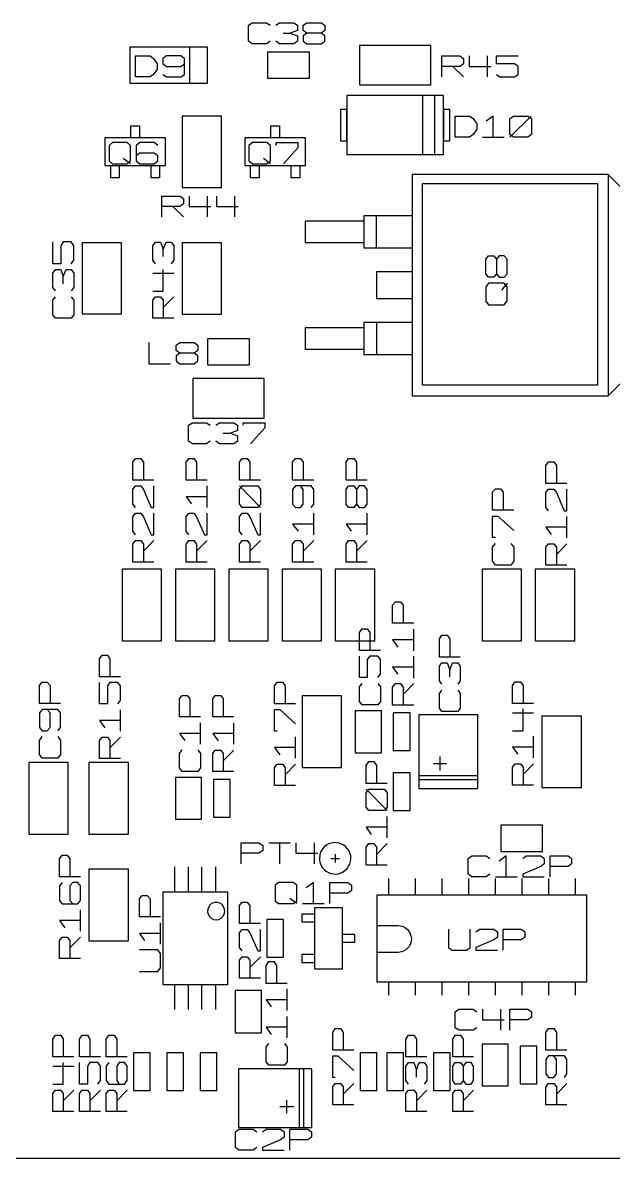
# Model space of a CAD drawing. Extents: x -92 to 503, y -336 to 505.
# Drawn here: x 245.1 to 324.7, y 0 to 153 of the extents above; entities that cross this region are included whole.
import ezdxf

# ---------------------------------------------------------------- set-up
doc = ezdxf.new("R2010")
doc.units = 0
doc.layers.add('1', color=1, linetype='CONTINUOUS')

msp = doc.modelspace()

# ---------------------------------------------------------------- linework, layer by layer
at = {"layer": '1'}
for p, q in [((275.5, 152.68), (276, 153.03)), ((276, 153.03), (277.93, 153.03)), ((277.93, 153.03), (278.43, 152.68)), ((279.2, 152.68), (279.68, 153.03)), ((279.68, 153.03), (281.63, 153.03)), ((281.63, 153.03), (282.1, 152.68)), ((282.88, 152.68), (283.35, 153.03)), ((283.35, 153.03), (285.3, 153.03)), ((285.3, 153.03), (285.78, 152.68)), ((275.5, 150.55), (275.5, 152.68)), ((280.15, 151.63), (281.13, 151.63)), ((282.1, 151.98), (281.13, 151.63)), ((281.13, 151.63), (282.1, 151.28)), ((282.1, 152.68), (282.1, 151.98)), ((282.88, 151.98), (282.88, 152.68)), ((283.35, 151.63), (282.88, 151.98)), ((283.35, 151.63), (282.88, 151.28)), ((285.3, 151.63), (283.35, 151.63)), ((285.78, 151.98), (285.3, 151.63)), ((285.78, 151.28), (285.3, 151.63)), ((285.78, 152.68), (285.78, 151.98)), ((276, 150.2), (275.5, 150.55)), ((277.93, 150.2), (276, 150.2)), ((278.43, 150.55), (277.93, 150.2)), ((279.68, 150.2), (279.2, 150.55)), ((281.63, 150.2), (279.68, 150.2)), ((282.1, 150.55), (281.63, 150.2)), ((282.1, 151.28), (282.1, 150.55)), ((282.88, 151.28), (282.88, 150.55)), ((282.88, 150.55), (283.35, 150.2)), ((283.35, 150.2), (285.3, 150.2)), ((285.3, 150.2), (285.78, 150.55)), ((285.78, 150.55), (285.78, 151.28)), ((300.08, 149.97), (290.45, 149.97)), ((290.45, 149.97), (290.45, 144.65)), ((300.08, 144.65), (300.08, 149.97)), ((269.98, 149.75), (259.48, 149.75)), ((259.48, 149.75), (259.48, 144.87)), ((260.28, 145.72), (260.28, 148.55)), ((260.28, 148.55), (262.23, 148.55)), ((262.23, 148.55), (262.7, 148.2)), ((264.45, 148.55), (263.95, 148.2)), ((266.38, 148.55), (264.45, 148.55)), ((266.88, 148.2), (266.38, 148.55)), ((267.6, 144.87), (267.6, 149.75)), ((269.98, 144.87), (269.98, 149.75)), ((283.73, 149.08), (278.05, 149.08)), ((278.05, 149.08), (278.05, 145.55)), ((283.73, 145.55), (283.73, 149.08)), ((301.55, 145.72), (301.55, 148.55)), ((301.55, 148.55), (303.98, 148.55)), ((303.98, 148.55), (304.48, 148.2)), ((305.25, 148.55), (305.25, 147.12)), ((307.68, 148.55), (307.68, 145.72)), ((308.93, 147.47), (308.93, 148.55)), ((308.93, 148.55), (311.83, 148.55)), ((262.7, 148.2), (263.2, 147.47)), ((263.2, 147.47), (263.2, 146.77)), ((263.95, 148.2), (263.95, 147.47)), ((263.95, 147.47), (264.45, 147.12)), ((264.45, 147.12), (266.38, 147.12)), ((266.38, 147.12), (266.88, 147.47)), ((266.88, 146.07), (266.88, 148.2)), ((303.98, 147.12), (301.55, 147.12)), ((303.03, 147.12), (304.48, 145.72)), ((304.48, 147.47), (303.98, 147.12)), ((304.48, 148.2), (304.48, 147.47)), ((305.25, 147.12), (308.15, 147.12)), ((311.35, 147.47), (308.93, 147.47)), ((311.83, 147.12), (311.35, 147.47)), ((311.83, 146.07), (311.83, 147.12)), ((262.23, 145.72), (260.28, 145.72)), ((262.7, 146.07), (262.23, 145.72)), ((263.2, 146.77), (262.7, 146.07)), ((263.95, 146.07), (264.45, 145.72)), ((264.45, 145.72), (266.38, 145.72)), ((266.38, 145.72), (266.88, 146.07)), ((278.05, 145.55), (283.73, 145.55)), ((308.93, 146.07), (309.4, 145.72)), ((309.4, 145.72), (311.35, 145.72)), ((311.35, 145.72), (311.83, 146.07)), ((259.48, 144.87), (269.98, 144.87)), ((290.45, 144.65), (300.08, 144.65)), ((301.78, 143.2), (288.75, 143.2)), ((288.75, 143.2), (288.75, 135.27)), ((300.63, 143.2), (298.95, 143.2)), ((298.95, 143.2), (298.95, 135.27)), ((300.63, 135.27), (300.63, 143.2)), ((301.78, 135.27), (301.78, 143.2)), ((288.75, 141.35), (287.9, 141.35)), ((287.9, 141.35), (287.9, 137.1)), ((288.75, 137.1), (288.75, 141.35)), ((302.63, 141.35), (301.78, 141.35)), ((301.78, 141.35), (301.78, 137.1)), ((302.63, 137.1), (302.63, 141.35)), ((271.88, 140.45), (266.55, 140.45)), ((266.55, 140.45), (266.55, 130.82)), ((271.88, 130.82), (271.88, 140.45)), ((303.35, 137.62), (303.35, 140.45)), ((303.35, 140.45), (305.3, 140.45)), ((305.3, 140.45), (305.78, 140.1)), ((305.78, 140.1), (306.28, 139.4)), ((306.28, 139.4), (306.28, 138.7)), ((308.5, 140.45), (307.52, 139.75)), ((308.5, 137.62), (308.5, 140.45)), ((310.73, 140.1), (311.2, 140.45)), ((310.73, 137.62), (313.62, 140.45)), ((310.73, 137.97), (310.73, 140.1)), ((311.2, 140.45), (313.15, 140.45)), ((313.15, 140.45), (313.63, 140.1)), ((313.63, 140.1), (313.63, 137.97)), ((259.65, 137.5), (259.65, 139.15)), ((259.65, 139.15), (260.8, 139.15)), ((260.8, 139.15), (260.8, 137.5)), ((278.52, 137.5), (278.52, 139.15)), ((278.52, 139.15), (279.67, 139.15)), ((279.67, 139.15), (279.67, 137.5)), ((305.78, 137.97), (305.3, 137.62)), ((306.28, 138.7), (305.78, 137.97)), ((311.2, 137.62), (310.73, 137.97)), ((313.63, 137.97), (313.15, 137.62)), ((264.32, 137.5), (256.12, 137.5)), ((256.12, 137.5), (256.12, 133.77)), ((257.17, 136.87), (256.7, 136.5)), ((256.7, 136.5), (256.7, 134.4)), ((259.12, 136.87), (257.17, 136.87)), ((259.6, 136.5), (259.12, 136.87)), ((259.6, 134.4), (259.6, 136.5)), ((260.85, 136.87), (260.37, 136.5)), ((260.37, 136.5), (260.37, 134.4)), ((262.8, 136.87), (260.85, 136.87)), ((263.27, 136.5), (262.8, 136.87)), ((264.32, 133.77), (264.32, 137.5)), ((283.17, 137.5), (275, 137.5)), ((275, 137.5), (275, 133.77)), ((276.05, 136.87), (275.55, 136.5)), ((275.55, 136.5), (275.55, 134.4)), ((277.97, 136.87), (276.05, 136.87)), ((278.47, 136.5), (277.97, 136.87)), ((278.47, 134.4), (278.47, 136.5)), ((279.22, 136.5), (279.22, 136.87)), ((279.22, 136.87), (282.15, 136.87)), ((282.15, 136.87), (282.15, 136.15)), ((283.17, 133.77), (283.17, 137.5)), ((287.9, 137.1), (288.75, 137.1)), ((301.78, 137.1), (302.63, 137.1)), ((305.3, 137.62), (303.35, 137.62)), ((307.03, 137.62), (309.95, 137.62)), ((313.15, 137.62), (311.2, 137.62)), ((259.6, 134.02), (258.62, 134.75)), ((260.85, 135.45), (260.37, 135.1)), ((262.8, 135.45), (260.85, 135.45)), ((263.27, 135.1), (262.8, 135.45)), ((263.27, 134.4), (263.27, 135.1)), ((278.47, 134.02), (277.5, 134.75)), ((282.15, 136.15), (280.2, 134.02)), ((288.75, 135.27), (301.78, 135.27)), ((298.95, 135.27), (300.63, 135.27)), ((256.12, 133.77), (264.32, 133.77)), ((256.7, 134.4), (257.17, 134.02)), ((256.92, 132.12), (256.92, 133.77)), ((257.17, 134.02), (259.12, 134.02)), ((258.07, 133.77), (258.07, 132.12)), ((259.12, 134.02), (259.6, 134.4)), ((260.37, 134.4), (260.85, 134.02)), ((260.85, 134.02), (262.8, 134.02)), ((262.37, 132.12), (262.37, 133.77)), ((262.8, 134.02), (263.27, 134.4)), ((263.52, 133.77), (263.52, 132.12)), ((275, 133.77), (283.17, 133.77)), ((275.55, 134.4), (276.05, 134.02)), ((275.77, 132.12), (275.77, 133.77)), ((276.05, 134.02), (277.97, 134.02)), ((276.92, 133.77), (276.92, 132.12)), ((277.97, 134.02), (278.47, 134.4)), ((281.25, 132.12), (281.25, 133.77)), ((282.4, 133.77), (282.4, 132.12)), ((258.07, 132.12), (256.92, 132.12)), ((263.52, 132.12), (262.37, 132.12)), ((276.92, 132.12), (275.77, 132.12)), ((282.4, 132.12), (281.25, 132.12)), ((297.55, 132.57), (297.55, 102.77)), ((324, 132.57), (297.55, 132.57)), ((297.55, 132.57), (297.55, 127.02)), ((324, 132.57), (324, 102.77)), ((328.12, 128.45), (324, 132.57)), ((266.55, 130.82), (271.88, 130.82)), ((298.97, 131.35), (322.55, 131.35)), ((298.97, 104.17), (298.97, 131.35)), ((322.55, 131.35), (322.55, 104.17)), ((263.83, 126.85), (263.83, 129.67)), ((263.83, 129.67), (266.25, 129.67)), ((266.25, 129.67), (266.75, 129.32)), ((266.75, 128.62), (266.25, 128.27)), ((266.75, 129.32), (266.75, 128.62)), ((267.5, 129.67), (267.5, 128.27)), ((269.93, 129.67), (269.93, 126.85)), ((271.2, 129.67), (271.2, 128.27)), ((273.63, 129.67), (273.63, 126.85)), ((266.25, 128.27), (263.83, 128.27)), ((265.3, 128.27), (266.75, 126.85)), ((267.5, 128.27), (270.43, 128.27)), ((271.2, 128.27), (274.1, 128.27)), ((297.55, 127.02), (291.05, 127.02)), ((291.05, 127.02), (291.05, 126.3)), ((292.75, 122.7), (292.75, 127.02)), ((291.05, 126.3), (283.12, 126.3)), ((283.12, 126.3), (283.12, 123.42)), ((291.05, 126.85), (291.05, 122.87)), ((249.13, 120.55), (249.13, 123.48)), ((250.53, 123.48), (250.18, 122.98)), ((250.18, 122.98), (250.18, 120.55)), ((251.6, 123.48), (250.53, 123.48)), ((251.95, 122.98), (251.6, 123.48)), ((251.95, 121.05), (251.95, 122.98)), ((258.4, 123.38), (253.08, 123.38)), ((253.08, 123.38), (253.08, 113.78)), ((258.4, 113.78), (258.4, 123.38)), ((262.6, 122.97), (262.95, 123.47)), ((262.6, 121.05), (262.6, 122.97)), ((262.95, 123.47), (263.65, 123.47)), ((263.65, 123.47), (264, 122.5)), ((264, 122.5), (264.38, 123.47)), ((264, 121.52), (264, 122.5)), ((264.38, 123.47), (265.08, 123.47)), ((265.08, 123.47), (265.43, 122.97)), ((265.43, 122.97), (265.43, 121.05)), ((271.88, 123.37), (266.55, 123.37)), ((266.55, 123.37), (266.55, 113.77)), ((271.88, 113.77), (271.88, 123.37)), ((283.12, 123.42), (291.05, 123.42)), ((291.05, 123.42), (291.05, 122.7)), ((291.05, 122.7), (297.55, 122.7)), ((297.55, 122.7), (297.55, 119.47)), ((251.6, 120.55), (251.95, 121.05)), ((262.95, 120.55), (262.6, 121.05)), ((265.43, 121.05), (265.08, 120.55)), ((307.5, 121.15), (307.87, 121.62)), ((307.5, 119.2), (307.5, 121.15)), ((307.87, 121.62), (308.57, 121.62)), ((308.57, 121.62), (308.92, 121.15)), ((309.27, 121.62), (308.92, 121.15)), ((308.92, 121.15), (308.92, 119.2)), ((309.97, 121.62), (309.27, 121.62)), ((310.35, 121.15), (309.97, 121.62)), ((310.35, 119.2), (310.35, 121.15)), ((250.18, 120.55), (249.13, 120.55)), ((249.13, 119.3), (249.48, 119.78)), ((249.48, 119.78), (250.18, 119.78)), ((250.18, 119.78), (250.53, 118.83)), ((250.53, 118.83), (250.9, 119.78)), ((250.9, 119.78), (251.6, 119.78)), ((251.6, 119.78), (251.95, 119.3)), ((264, 116.87), (264, 119.77)), ((297.55, 119.47), (292.75, 119.47)), ((292.75, 119.47), (292.75, 115.87)), ((249.13, 117.35), (249.13, 119.3)), ((250.53, 117.85), (250.53, 118.83)), ((251.95, 119.3), (251.95, 117.35)), ((262.6, 119.3), (265.43, 119.3)), ((307.87, 118.72), (307.5, 119.2)), ((307.87, 117.95), (307.5, 117.45)), ((308.57, 118.72), (307.87, 118.72)), ((309.97, 117.95), (307.87, 117.95)), ((308.92, 119.2), (308.57, 118.72)), ((308.92, 119.2), (309.27, 118.72)), ((309.27, 118.72), (309.97, 118.72)), ((310.35, 117.95), (309.62, 116.97)), ((309.97, 118.72), (310.35, 119.2)), ((310.35, 117.45), (309.97, 117.95)), ((249.48, 116.88), (249.13, 117.35)), ((251.95, 117.35), (251.6, 116.88)), ((262.6, 116.87), (264, 116.87)), ((307.5, 117.45), (307.5, 115.52)), ((310.35, 115.52), (310.35, 117.45)), ((249.13, 115.63), (249.48, 116.1)), ((249.13, 113.68), (249.13, 115.63)), ((251.6, 116.1), (251.95, 115.63)), ((251.95, 115.63), (251.95, 113.68)), ((262.6, 115.62), (262.95, 116.1)), ((262.6, 113.2), (262.6, 115.62)), ((262.95, 116.1), (263.65, 116.1)), ((263.65, 116.1), (264, 115.62)), ((264, 114.65), (265.43, 116.1)), ((264, 115.62), (264, 113.2)), ((292.75, 115.87), (297.55, 115.87)), ((297.55, 115.87), (297.55, 112.47)), ((307.5, 115.52), (307.87, 115.02)), ((307.87, 115.02), (309.97, 115.02)), ((309.97, 115.02), (310.35, 115.52)), ((249.48, 113.2), (249.13, 113.68)), ((251.95, 113.68), (251.6, 113.2)), ((253.08, 113.78), (258.4, 113.78)), ((266.55, 113.77), (271.88, 113.77)), ((251.6, 113.2), (249.48, 113.2)), ((265.43, 113.2), (262.6, 113.2)), ((291.05, 111.92), (283.12, 111.92)), ((283.12, 111.92), (283.12, 109.05)), ((297.55, 112.65), (291.05, 112.65)), ((291.05, 112.65), (291.05, 111.92)), ((291.05, 112.47), (291.05, 108.5)), ((292.75, 112.65), (292.75, 108.32)), ((275.62, 110.45), (269.97, 110.45)), ((269.97, 110.45), (269.97, 106.92)), ((275.62, 106.92), (275.62, 110.45)), ((262.07, 109.92), (262.07, 107.07)), ((265.75, 109.57), (266.25, 109.92)), ((265.75, 108.85), (265.75, 109.57)), ((266.25, 108.5), (265.75, 108.85)), ((266.25, 109.92), (268.17, 109.92)), ((268.17, 109.92), (268.67, 109.57)), ((268.67, 108.85), (268.17, 108.5)), ((268.67, 109.57), (268.67, 108.85)), ((283.12, 109.05), (291.05, 109.05)), ((291.05, 109.05), (291.05, 108.32)), ((266.25, 108.5), (265.75, 108.15)), ((265.75, 108.15), (265.75, 107.45)), ((265.75, 107.45), (266.25, 107.07)), ((268.17, 108.5), (266.25, 108.5)), ((268.67, 108.15), (268.17, 108.5)), ((268.17, 107.07), (268.67, 107.45)), ((268.67, 107.45), (268.67, 108.15)), ((291.05, 108.32), (297.55, 108.32)), ((297.55, 108.32), (297.55, 102.77)), ((262.07, 107.07), (265, 107.07)), ((266.25, 107.07), (268.17, 107.07)), ((269.97, 106.92), (275.62, 106.92)), ((324, 102.77), (328.12, 106.9)), ((277.63, 105.08), (268, 105.08)), ((268, 105.08), (268, 99.75)), ((277.63, 99.75), (277.63, 105.08)), ((322.55, 104.17), (298.97, 104.17)), ((297.55, 102.77), (324, 102.77)), ((268, 99.75), (277.63, 99.75)), ((267.43, 98.78), (267.93, 99.13)), ((267.43, 96.65), (267.43, 98.78)), ((267.93, 99.13), (269.85, 99.13)), ((269.85, 99.13), (270.35, 98.78)), ((271.1, 98.78), (271.6, 99.13)), ((271.6, 99.13), (273.53, 99.13)), ((274.03, 98.08), (273.05, 97.73)), ((273.53, 99.13), (274.03, 98.78)), ((274.03, 98.78), (274.03, 98.08)), ((274.78, 98.78), (274.78, 99.13)), ((274.78, 99.13), (277.7, 99.13)), ((277.7, 98.43), (275.75, 96.3)), ((277.7, 99.13), (277.7, 98.43)), ((267.93, 96.3), (267.43, 96.65)), ((270.35, 96.65), (269.85, 96.3)), ((271.6, 96.3), (271.1, 96.65)), ((272.08, 97.73), (273.05, 97.73)), ((273.05, 97.73), (274.03, 97.38)), ((274.03, 96.65), (273.53, 96.3)), ((274.03, 97.38), (274.03, 96.65)), ((269.85, 96.3), (267.93, 96.3)), ((273.53, 96.3), (271.6, 96.3)), ((259.9, 93.8), (260.25, 94.3)), ((259.9, 91.38), (259.9, 93.8)), ((260.25, 94.3), (260.98, 94.3)), ((260.98, 94.3), (261.33, 93.8)), ((261.33, 93.8), (261.33, 91.38)), ((267.1, 93.8), (267.45, 94.3)), ((267.1, 91.38), (267.1, 93.8)), ((267.45, 94.3), (268.15, 94.3)), ((268.15, 94.3), (268.5, 93.8)), ((268.5, 93.8), (268.5, 91.38)), ((274.28, 93.8), (274.63, 94.3)), ((274.28, 91.38), (274.28, 93.8)), ((274.63, 94.3), (275.33, 94.3)), ((275.33, 94.3), (275.7, 93.8)), ((275.7, 93.8), (275.7, 91.38)), ((281.45, 93.8), (281.83, 94.3)), ((281.45, 91.37), (281.45, 93.8)), ((281.83, 94.3), (282.53, 94.3)), ((282.53, 94.3), (282.88, 93.8)), ((282.88, 93.8), (282.88, 91.37)), ((288.65, 93.8), (289, 94.3)), ((288.65, 91.37), (288.65, 93.8)), ((289, 94.3), (289.7, 94.3)), ((289.7, 94.3), (290.05, 93.8)), ((290.05, 93.8), (290.05, 91.37)), ((315.6, 93.37), (315.95, 93.87)), ((315.6, 90.95), (315.6, 93.37)), ((315.95, 93.87), (316.65, 93.87)), ((316.65, 93.87), (317, 93.37)), ((317, 93.37), (317, 90.95)), ((262.73, 91.38), (259.9, 91.38)), ((259.9, 90.13), (260.25, 90.6)), ((260.25, 90.6), (260.98, 90.6)), ((260.98, 90.6), (261.33, 90.13)), ((262.73, 87.7), (262.73, 90.6)), ((269.93, 91.38), (267.1, 91.38)), ((269.93, 87.7), (269.93, 90.6)), ((277.1, 91.38), (274.28, 91.38)), ((274.28, 90.13), (274.63, 90.6)), ((277.1, 87.7), (274.28, 90.6)), ((274.63, 90.6), (276.75, 90.6)), ((276.75, 90.6), (277.1, 90.13)), ((284.3, 91.37), (281.45, 91.37)), ((281.83, 90.6), (281.45, 90.12)), ((283.93, 90.6), (281.83, 90.6)), ((282.88, 90.12), (282.53, 90.6)), ((284.3, 90.12), (283.93, 90.6)), ((291.48, 91.37), (288.65, 91.37)), ((288.65, 90.12), (289, 90.6)), ((289, 90.6), (289.7, 90.6)), ((289.7, 90.6), (290.05, 90.12)), ((290.43, 90.6), (290.05, 90.12)), ((291.13, 90.6), (290.43, 90.6)), ((291.48, 90.12), (291.13, 90.6)), ((318.42, 90.95), (315.6, 90.95)), ((259.9, 88.18), (259.9, 90.13)), ((261.33, 90.13), (262.38, 87.7)), ((269.93, 89.15), (267.1, 89.15)), ((267.1, 89.15), (267.8, 88.18)), ((274.28, 88.18), (274.28, 90.13)), ((277.1, 90.13), (277.1, 88.18)), ((281.45, 90.12), (281.45, 88.17)), ((282.88, 88.17), (282.88, 90.12)), ((284.3, 88.17), (284.3, 90.12)), ((288.65, 88.17), (288.65, 90.12)), ((290.05, 90.12), (290.05, 88.17)), ((291.48, 88.17), (291.48, 90.12)), ((308.4, 89.75), (308.78, 90.22)), ((308.4, 87.32), (308.4, 89.75)), ((308.78, 90.22), (309.48, 90.22)), ((309.48, 90.22), (309.83, 89.75)), ((309.83, 89.75), (309.83, 87.32)), ((315.6, 89.7), (315.95, 90.17)), ((315.6, 87.75), (315.6, 89.7)), ((315.95, 90.17), (316.65, 90.17)), ((316.65, 90.17), (317, 89.7)), ((317, 89.7), (318.07, 87.27)), ((318.42, 87.27), (318.42, 90.17)), ((260.25, 87.7), (259.9, 88.18)), ((262.38, 87.7), (262.73, 87.7)), ((274.63, 87.7), (274.28, 88.18)), ((276.75, 87.7), (274.63, 87.7)), ((277.1, 88.18), (276.75, 87.7)), ((281.45, 88.17), (281.83, 87.7)), ((281.83, 87.7), (282.53, 87.7)), ((282.53, 87.7), (282.88, 88.17)), ((283.93, 87.7), (284.3, 88.17)), ((289, 87.7), (288.65, 88.17)), ((289.7, 87.7), (289, 87.7)), ((290.05, 88.17), (289.7, 87.7)), ((290.05, 88.17), (290.43, 87.7)), ((290.43, 87.7), (291.13, 87.7)), ((291.13, 87.7), (291.48, 88.17)), ((311.25, 87.32), (308.4, 87.32)), ((315.95, 87.27), (315.6, 87.75)), ((318.07, 87.27), (318.42, 87.27)), ((259.9, 86.45), (260.25, 86.93)), ((259.9, 84.5), (259.9, 86.45)), ((260.25, 86.93), (260.98, 86.93)), ((260.98, 86.93), (261.33, 86.45)), ((261.33, 86.45), (262.38, 84.03)), ((262.73, 84.03), (262.73, 86.93)), ((267.1, 86.45), (267.45, 86.93)), ((267.1, 84.5), (267.1, 86.45)), ((267.45, 86.93), (268.15, 86.93)), ((268.15, 86.93), (268.5, 86.45)), ((268.5, 86.45), (269.58, 84.03)), ((269.93, 84.03), (269.93, 86.93)), ((274.28, 86.45), (274.63, 86.93)), ((274.28, 84.5), (274.28, 86.45)), ((274.63, 86.93), (275.33, 86.93)), ((275.33, 86.93), (275.7, 86.45)), ((275.7, 86.45), (276.75, 84.03)), ((277.1, 84.03), (277.1, 86.93)), ((284.3, 84.02), (284.3, 86.92)), ((291.48, 84.02), (291.48, 86.92)), ((308.4, 83.65), (308.4, 86.55)), ((308.4, 86.55), (309.13, 86.55)), ((309.13, 86.55), (311.25, 84.6)), ((318.42, 83.6), (318.42, 86.5)), ((260.25, 84.03), (259.9, 84.5)), ((267.45, 84.03), (267.1, 84.5)), ((274.63, 84.03), (274.28, 84.5)), ((284.3, 85.47), (281.45, 85.47)), ((281.45, 85.47), (282.18, 84.5)), ((291.48, 85.47), (288.65, 85.47)), ((288.65, 85.47), (289.35, 84.5)), ((318.42, 85.05), (315.6, 85.05)), ((315.6, 85.05), (316.3, 84.07)), ((259.9, 82.78), (260.25, 83.25)), ((259.9, 80.35), (259.9, 82.78)), ((260.25, 83.25), (260.98, 83.25)), ((260.98, 83.25), (261.33, 82.78)), ((261.33, 81.8), (262.73, 83.25)), ((261.33, 82.78), (261.33, 80.35)), ((262.38, 84.03), (262.73, 84.03)), ((267.1, 82.78), (267.45, 83.25)), ((267.1, 80.35), (267.1, 82.78)), ((267.45, 83.25), (268.15, 83.25)), ((268.15, 83.25), (268.5, 82.78)), ((268.5, 81.8), (269.93, 83.25)), ((268.5, 82.78), (268.5, 80.35)), ((269.58, 84.03), (269.93, 84.03)), ((274.28, 82.78), (274.63, 83.25)), ((274.28, 80.35), (274.28, 82.78)), ((274.63, 83.25), (275.33, 83.25)), ((275.33, 83.25), (275.7, 82.78)), ((275.7, 81.8), (277.1, 83.25)), ((275.7, 82.78), (275.7, 80.35)), ((276.75, 84.03), (277.1, 84.03)), ((281.45, 82.77), (281.83, 83.25)), ((281.45, 80.35), (281.45, 82.77)), ((281.83, 83.25), (282.53, 83.25)), ((282.53, 83.25), (282.88, 82.77)), ((282.88, 81.8), (284.3, 83.25)), ((282.88, 82.77), (282.88, 80.35)), ((288.65, 82.77), (289, 83.25)), ((288.65, 80.35), (288.65, 82.77)), ((289, 83.25), (289.7, 83.25)), ((289.7, 83.25), (290.05, 82.77)), ((290.05, 81.8), (291.48, 83.25)), ((290.05, 82.77), (290.05, 80.35)), ((308.78, 83.65), (308.4, 83.65)), ((308.4, 82.37), (308.78, 82.87)), ((310.88, 82.87), (311.25, 82.37)), ((315.6, 82.35), (315.95, 82.82)), ((315.95, 82.82), (316.65, 82.82)), ((316.65, 82.82), (317, 82.35)), ((317, 81.37), (318.42, 82.82)), ((308.4, 80.45), (308.4, 82.37)), ((311.25, 82.37), (311.25, 80.45)), ((315.6, 79.92), (315.6, 82.35)), ((317, 82.35), (317, 79.92)), ((262.73, 80.35), (259.9, 80.35)), ((269.93, 80.35), (267.1, 80.35)), ((277.1, 80.35), (274.28, 80.35)), ((284.3, 80.35), (281.45, 80.35)), ((291.48, 80.35), (288.65, 80.35)), ((308.78, 79.95), (308.4, 80.45)), ((310.88, 79.95), (308.78, 79.95)), ((311.25, 80.45), (310.88, 79.95)), ((318.42, 79.92), (315.6, 79.92)), ((258.48, 79.38), (258.48, 69.75)), ((263.78, 79.38), (258.48, 79.38)), ((263.78, 69.75), (263.78, 79.38)), ((265.65, 79.38), (265.65, 69.75)), ((270.98, 79.38), (265.65, 79.38)), ((270.98, 69.75), (270.98, 79.38)), ((272.85, 79.38), (272.85, 69.75)), ((278.15, 79.38), (272.85, 79.38)), ((278.15, 69.75), (278.15, 79.38)), ((280.03, 79.37), (280.03, 69.75)), ((285.35, 79.37), (280.03, 79.37)), ((285.35, 69.75), (285.35, 79.37)), ((287.2, 79.37), (287.2, 69.75)), ((292.53, 79.37), (287.2, 79.37)), ((292.53, 69.75), (292.53, 79.37)), ((312.3, 79.37), (306.98, 79.37)), ((306.98, 79.37), (306.98, 69.75)), ((312.3, 69.75), (312.3, 79.37)), ((314.15, 79.37), (314.15, 69.75)), ((319.47, 79.37), (314.15, 79.37)), ((319.47, 69.75), (319.47, 79.37)), ((294.92, 74.52), (295.3, 75)), ((295.3, 75), (296, 75)), ((296, 75), (296.35, 74.52)), ((294.92, 72.1), (294.92, 74.52)), ((296.35, 74.52), (296.35, 72.1)), ((297.77, 72.1), (294.92, 72.1)), ((290.45, 70.87), (290.8, 71.37)), ((290.45, 68.45), (290.45, 70.87)), ((290.8, 71.37), (291.5, 71.37)), ((291.5, 71.37), (291.85, 70.87)), ((291.85, 70.87), (291.85, 68.45)), ((297.77, 68.4), (297.77, 71.32)), ((301.23, 69.98), (301.58, 70.48)), ((301.58, 70.48), (302.28, 70.48)), ((302.28, 70.48), (302.65, 69.98)), ((258.48, 69.75), (263.78, 69.75)), ((265.65, 69.75), (270.98, 69.75)), ((272.85, 69.75), (278.15, 69.75)), ((280.03, 69.75), (285.35, 69.75)), ((287.2, 69.75), (292.53, 69.75)), ((297.77, 69.87), (294.92, 69.87)), ((294.92, 69.87), (295.65, 68.9)), ((301.23, 67.55), (301.23, 69.98)), ((302.65, 69.98), (302.65, 67.55)), ((306.98, 69.75), (312.3, 69.75)), ((314.15, 69.75), (319.47, 69.75)), ((255.4, 67.32), (255.77, 67.82)), ((255.77, 67.82), (256.47, 67.82)), ((256.47, 67.82), (256.82, 67.32)), ((293.28, 68.45), (290.45, 68.45)), ((290.45, 64.77), (290.45, 67.67)), ((291.85, 67.67), (291.5, 67.2)), ((292.93, 67.67), (291.85, 67.67)), ((293.28, 67.2), (292.93, 67.67)), ((297.77, 64.72), (297.77, 67.65)), ((304.05, 67.55), (301.23, 67.55)), ((255.4, 64.9), (255.4, 67.32)), ((256.82, 67.32), (256.82, 64.9)), ((291.5, 67.2), (291.5, 64.77)), ((293.28, 65.25), (293.28, 67.2)), ((297.77, 66.2), (294.92, 66.2)), ((294.92, 66.2), (295.65, 65.22)), ((301.23, 66.3), (301.58, 66.78)), ((301.23, 64.35), (301.23, 66.3)), ((301.58, 66.78), (302.28, 66.78)), ((302.28, 66.78), (302.65, 65.83)), ((302.65, 65.83), (303, 66.78)), ((302.65, 64.85), (302.65, 65.83)), ((303, 66.78), (303.7, 66.78)), ((303.7, 66.78), (304.05, 66.3)), ((304.05, 66.3), (304.05, 64.35)), ((258.25, 64.9), (255.4, 64.9)), ((291.5, 64.77), (290.45, 64.77)), ((292.93, 64.77), (293.28, 65.25)), ((301.58, 63.88), (301.23, 64.35)), ((304.05, 64.35), (303.7, 63.88)), ((247.33, 63.7), (247.68, 64.17)), ((247.33, 61.27), (247.33, 63.7)), ((247.68, 64.17), (248.38, 64.17)), ((248.38, 64.17), (248.75, 63.7)), ((248.75, 63.7), (248.75, 61.27)), ((255.4, 61.22), (255.4, 64.12)), ((256.82, 64.12), (256.47, 63.65)), ((256.47, 63.65), (256.47, 61.22)), ((257.87, 64.12), (256.82, 64.12)), ((258.25, 63.65), (257.87, 64.12)), ((258.25, 61.7), (258.25, 63.65)), ((279, 63.67), (279.35, 64.17)), ((279, 61.25), (279, 63.67)), ((279.35, 64.17), (280.08, 64.17)), ((280.08, 64.17), (280.43, 63.67)), ((280.43, 63.67), (280.43, 61.25)), ((290.45, 63.52), (290.8, 64)), ((290.45, 61.57), (290.45, 63.52)), ((292.93, 64), (293.28, 63.52)), ((293.28, 63.52), (293.28, 61.57)), ((294.92, 63.47), (295.3, 63.97)), ((294.92, 61.05), (294.92, 63.47)), ((295.3, 63.97), (296, 63.97)), ((296, 63.97), (296.35, 63.47)), ((296.35, 62.5), (297.77, 63.97)), ((296.35, 63.47), (296.35, 61.05)), ((301.23, 62.63), (301.58, 63.1)), ((303.7, 63.1), (304.05, 62.63)), ((311.1, 63.72), (311.45, 64.22)), ((311.1, 61.3), (311.1, 63.72)), ((311.45, 64.22), (312.18, 64.22)), ((312.18, 64.22), (312.53, 63.72)), ((312.53, 63.72), (312.53, 61.3)), ((250.15, 61.27), (247.33, 61.27)), ((256.47, 61.22), (255.4, 61.22)), ((257.87, 61.22), (258.25, 61.7)), ((266.2, 61.9), (266.55, 62.38)), ((266.2, 59.48), (266.2, 61.9)), ((266.55, 62.38), (267.25, 62.38)), ((267.25, 62.38), (267.6, 61.9)), ((267.6, 61.9), (267.6, 59.48)), ((270.67, 61.9), (271.02, 62.37)), ((270.67, 59.47), (270.67, 61.9)), ((271.02, 62.37), (271.75, 62.37)), ((271.75, 62.37), (272.1, 61.9)), ((272.1, 61.9), (272.1, 59.47)), ((281.83, 61.25), (279, 61.25)), ((282.73, 62.3), (282.73, 52.67)), ((288.05, 62.3), (282.73, 62.3)), ((288.05, 52.67), (288.05, 62.3)), ((290.8, 61.1), (290.45, 61.57)), ((293.28, 61.57), (292.93, 61.1)), ((301.23, 60.68), (301.23, 62.63)), ((304.05, 62.63), (304.05, 60.68)), ((313.93, 61.3), (311.1, 61.3)), ((247.68, 60.5), (247.33, 60.02)), ((247.33, 60.02), (247.33, 58.07)), ((249.8, 60.5), (247.68, 60.5)), ((248.75, 60.02), (248.38, 60.5)), ((248.75, 58.07), (248.75, 60.02)), ((250.15, 60.02), (249.8, 60.5)), ((250.15, 58.07), (250.15, 60.02)), ((258.25, 57.55), (258.25, 60.45)), ((279, 57.57), (279, 60.47)), ((279, 60.47), (279.73, 60.47)), ((279.73, 60.47), (281.83, 58.55)), ((293.43, 60.32), (289.9, 60.32)), ((289.9, 60.32), (289.9, 54.65)), ((292.93, 61.1), (290.8, 61.1)), ((293.43, 54.65), (293.43, 60.32)), ((297.77, 61.05), (294.92, 61.05)), ((295.02, 60.02), (295.02, 54.95)), ((297.3, 60.02), (295.02, 60.02)), ((297.3, 54.95), (297.3, 60.02)), ((298.48, 59.75), (298.48, 49.85)), ((306.4, 59.75), (298.48, 59.75)), ((301.58, 60.2), (301.23, 60.68)), ((303.7, 60.2), (301.58, 60.2)), ((304.05, 60.68), (303.7, 60.2)), ((306.4, 49.85), (306.4, 59.75)), ((311.1, 60.05), (313.93, 60.05)), ((312.53, 57.62), (312.53, 60.55)), ((258.25, 59), (255.4, 59)), ((255.4, 59), (256.12, 58.02)), ((269.02, 59.48), (266.2, 59.48)), ((269.02, 55.8), (269.02, 58.7)), ((273.5, 59.47), (270.67, 59.47)), ((273.5, 55.8), (273.5, 58.7)), ((320.38, 59.6), (315.05, 59.6)), ((315.05, 59.6), (315.05, 49.97)), ((320.38, 49.97), (320.38, 59.6)), ((247.33, 58.07), (247.68, 57.6)), ((247.33, 56.32), (247.68, 56.82)), ((247.68, 57.6), (248.38, 57.6)), ((248.38, 57.6), (248.75, 58.07)), ((249.8, 57.6), (250.15, 58.07)), ((249.8, 56.82), (250.15, 56.32)), ((255.4, 56.3), (255.77, 56.77)), ((255.77, 56.77), (256.47, 56.77)), ((256.47, 56.77), (256.82, 56.3)), ((256.82, 55.32), (258.25, 56.77)), ((269.02, 57.25), (266.2, 57.25)), ((266.2, 57.25), (266.9, 56.28)), ((273.5, 57.25), (270.67, 57.25)), ((270.67, 57.25), (271.4, 56.27)), ((279.35, 57.57), (279, 57.57)), ((281.83, 53.9), (281.83, 56.8)), ((311.1, 57.62), (312.53, 57.62)), ((313.93, 53.95), (313.93, 56.87)), ((247.33, 54.4), (247.33, 56.32)), ((250.15, 56.32), (250.15, 54.4)), ((255.4, 53.87), (255.4, 56.3)), ((256.82, 56.3), (256.82, 53.87)), ((281.83, 55.35), (279, 55.35)), ((279, 55.35), (279.73, 54.37)), ((313.93, 55.4), (311.1, 55.4)), ((311.1, 55.4), (311.8, 54.45)), ((247.68, 53.9), (247.33, 54.4)), ((249.8, 53.9), (247.68, 53.9)), ((250.15, 54.4), (249.8, 53.9)), ((258.25, 53.87), (255.4, 53.87)), ((266.2, 54.55), (266.55, 55.03)), ((266.2, 52.6), (266.2, 54.55)), ((268.67, 55.03), (269.02, 54.55)), ((269.02, 54.55), (269.02, 52.6)), ((270.67, 54.55), (271.02, 55.02)), ((270.67, 52.12), (270.67, 54.55)), ((271.02, 55.02), (271.75, 55.02)), ((271.75, 55.02), (272.1, 54.55)), ((272.1, 53.57), (273.5, 55.02)), ((272.1, 54.55), (272.1, 52.12)), ((289.9, 54.65), (293.43, 54.65)), ((295.02, 54.95), (297.3, 54.95)), ((301.33, 52.25), (301.33, 54.15)), ((245.9, 53.32), (245.9, 43.7)), ((251.2, 53.32), (245.9, 53.32)), ((251.2, 43.7), (251.2, 53.32)), ((259.3, 53.32), (253.97, 53.32)), ((253.97, 53.32), (253.97, 43.7)), ((259.3, 43.7), (259.3, 53.32)), ((266.55, 52.13), (266.2, 52.6)), ((268.67, 52.13), (266.55, 52.13)), ((269.02, 52.6), (268.67, 52.13)), ((273.5, 52.12), (270.67, 52.12)), ((279, 52.65), (279.35, 53.12)), ((279, 50.22), (279, 52.65)), ((279.35, 53.12), (280.08, 53.12)), ((280.08, 53.12), (280.43, 52.65)), ((280.43, 51.67), (281.83, 53.12)), ((280.43, 52.65), (280.43, 50.22)), ((282.73, 52.67), (288.05, 52.67)), ((291.35, 52.95), (291.7, 53.45)), ((291.35, 50.52), (291.35, 52.95)), ((291.7, 53.45), (292.4, 53.45)), ((292.4, 53.45), (292.75, 52.95)), ((292.75, 52.95), (292.75, 50.52)), ((300.45, 53.2), (302.18, 53.2)), ((311.1, 52.7), (311.45, 53.17)), ((311.1, 50.27), (311.1, 52.7)), ((311.45, 53.17), (312.18, 53.17)), ((312.18, 53.17), (312.53, 52.7)), ((312.53, 51.72), (313.93, 53.17)), ((312.53, 52.7), (312.53, 50.27)), ((269.17, 51.33), (265.65, 51.33)), ((265.65, 51.33), (265.65, 45.68)), ((269.17, 45.68), (269.17, 51.33)), ((273.02, 51.05), (270.77, 51.05)), ((270.77, 51.05), (270.77, 45.95)), ((273.02, 45.95), (273.02, 51.05)), ((294.17, 50.52), (291.35, 50.52)), ((297.3, 51.95), (295.02, 51.95)), ((295.02, 51.95), (295.02, 46.85)), ((297.3, 46.85), (297.3, 51.95)), ((298.48, 51.55), (298.48, 51.58)), ((298.48, 51.58), (298.5, 51.58)), ((306.4, 51.55), (298.48, 51.55)), ((298.48, 50.98), (298.48, 51)), ((298.48, 51), (298.5, 51)), ((306.4, 50.98), (298.48, 50.98)), ((306.4, 51.53), (306.4, 51.55)), ((306.4, 50.95), (306.4, 50.98)), ((281.83, 50.22), (279, 50.22)), ((291.35, 49.27), (291.7, 49.75)), ((294.17, 46.85), (291.35, 49.75)), ((291.35, 47.32), (291.35, 49.27)), ((291.7, 49.75), (293.82, 49.75)), ((293.82, 49.75), (294.17, 49.27)), ((294.17, 49.27), (294.17, 47.32)), ((298.48, 49.85), (306.4, 49.85)), ((313.93, 50.27), (311.1, 50.27)), ((315.05, 49.97), (320.38, 49.97)), ((270.77, 45.95), (273.02, 45.95)), ((291.7, 46.85), (291.35, 47.32)), ((293.82, 46.85), (291.7, 46.85)), ((294.17, 47.32), (293.82, 46.85)), ((294.17, 43.17), (294.17, 46.07)), ((295.02, 46.85), (297.3, 46.85)), ((265.65, 45.68), (269.17, 45.68)), ((294.17, 44.62), (291.35, 44.62)), ((291.35, 44.62), (292.05, 43.65)), ((315.15, 44.87), (309.5, 44.87)), ((309.5, 44.87), (309.5, 41.35)), ((315.15, 41.35), (315.15, 44.87)), ((245.9, 43.7), (251.2, 43.7)), ((253.97, 43.7), (259.3, 43.7)), ((274.53, 39.7), (274.53, 42.52)), ((274.53, 42.52), (276.95, 42.52)), ((276.95, 42.52), (277.45, 42.17)), ((277.45, 41.47), (276.95, 41.1)), ((277.45, 42.17), (277.45, 41.47)), ((278.23, 42.52), (281.13, 42.52)), ((279.68, 42.52), (279.68, 39.7)), ((281.9, 42.52), (281.9, 41.1)), ((284.33, 42.52), (284.33, 39.7)), ((285.33, 41.47), (285.18, 41.15)), ((285.33, 41.47), (285.18, 41.15)), ((285.53, 41.75), (285.33, 41.47)), ((285.53, 41.75), (285.33, 41.47)), ((285.75, 42), (285.53, 41.75)), ((285.75, 42), (285.53, 41.75)), ((286.05, 42.22), (285.75, 42)), ((286.05, 42.22), (285.75, 42)), ((286.35, 42.37), (286.05, 42.22)), ((286.35, 42.37), (286.05, 42.22)), ((286.68, 42.47), (286.35, 42.37)), ((286.68, 42.47), (286.35, 42.37)), ((287.03, 42.55), (286.68, 42.47)), ((287.03, 42.55), (286.68, 42.47)), ((287.38, 42.52), (287.03, 42.55)), ((287.38, 42.52), (287.03, 42.55)), ((287.73, 42.47), (287.38, 42.52)), ((287.73, 42.47), (287.38, 42.52)), ((288.05, 42.35), (287.73, 42.47)), ((288.05, 42.35), (287.73, 42.47)), ((288.35, 42.2), (288.05, 42.35)), ((288.35, 42.2), (288.05, 42.35)), ((288.63, 41.97), (288.35, 42.2)), ((288.63, 41.97), (288.35, 42.2)), ((288.85, 41.72), (288.63, 41.97)), ((288.85, 41.72), (288.63, 41.97)), ((289.05, 41.42), (288.85, 41.72)), ((289.05, 41.42), (288.85, 41.72)), ((289.18, 41.1), (289.05, 41.42)), ((289.18, 41.1), (289.05, 41.42)), ((291.35, 41.92), (291.7, 42.4)), ((291.35, 39.5), (291.35, 41.92)), ((291.7, 42.4), (292.4, 42.4)), ((292.4, 42.4), (292.75, 41.92)), ((292.75, 40.95), (294.17, 42.4)), ((292.75, 41.92), (292.75, 39.5)), ((309.5, 41.35), (315.15, 41.35)), ((250.02, 40.37), (250.37, 40.87)), ((250.02, 37.95), (250.02, 40.37)), ((250.37, 40.87), (251.07, 40.87)), ((251.07, 40.87), (251.42, 40.37)), ((251.42, 40.37), (251.42, 37.95)), ((276.95, 41.1), (274.53, 41.1)), ((281.9, 41.1), (284.8, 41.1)), ((285.1, 40.8), (285.05, 40.47)), ((285.1, 40.8), (285.05, 40.47)), ((285.05, 40.47), (285.08, 40.12)), ((285.05, 40.47), (285.08, 40.12)), ((285.08, 40.12), (285.15, 39.77)), ((285.08, 40.12), (285.15, 39.77)), ((285.18, 41.15), (285.1, 40.8)), ((285.18, 41.15), (285.1, 40.8)), ((286.6, 40.42), (287.75, 40.42)), ((287.18, 41), (287.18, 39.85)), ((289.15, 39.65), (289.25, 40)), ((289.15, 39.65), (289.25, 40)), ((289.28, 40.77), (289.18, 41.1)), ((289.28, 40.77), (289.18, 41.1)), ((289.25, 40), (289.3, 40.35)), ((289.25, 40), (289.3, 40.35)), ((289.3, 40.42), (289.28, 40.77)), ((289.3, 40.42), (289.28, 40.77)), ((289.3, 40.35), (289.3, 40.42)), ((289.3, 40.35), (289.3, 40.42)), ((305.12, 40.4), (305.6, 40.75)), ((305.12, 38.27), (305.12, 40.4)), ((305.6, 40.75), (307.55, 40.75)), ((307.55, 40.75), (308.02, 40.4)), ((310.25, 40.75), (309.27, 40.05)), ((310.25, 37.92), (310.25, 40.75)), ((312.47, 40.4), (312.95, 40.75)), ((312.95, 40.75), (314.9, 40.75)), ((314.9, 40.75), (315.37, 40.4)), ((315.37, 40.4), (315.37, 39.67)), ((316.15, 37.92), (316.15, 40.75)), ((316.15, 40.75), (318.57, 40.75)), ((318.57, 40.75), (319.05, 40.4)), ((319.05, 40.4), (319.05, 39.67)), ((259.3, 38.95), (253.97, 38.95)), ((253.97, 38.95), (253.97, 29.32)), ((259.3, 29.32), (259.3, 38.95)), ((265.55, 35.88), (265.55, 39.28)), ((267.4, 35.88), (267.4, 39.28)), ((269.23, 35.88), (269.23, 39.28)), ((271.08, 35.88), (271.08, 39.28)), ((285.15, 39.77), (285.3, 39.45)), ((285.15, 39.77), (285.3, 39.45)), ((285.3, 39.45), (285.48, 39.15)), ((285.3, 39.45), (285.48, 39.15)), ((285.48, 39.15), (285.7, 38.9)), ((285.48, 39.15), (285.7, 38.9)), ((285.7, 38.9), (285.98, 38.67)), ((285.7, 38.9), (285.98, 38.67)), ((285.98, 38.67), (286.28, 38.5)), ((285.98, 38.67), (286.28, 38.5)), ((286.28, 38.5), (286.6, 38.37)), ((286.28, 38.5), (286.6, 38.37)), ((286.6, 38.37), (286.95, 38.32)), ((286.6, 38.37), (286.95, 38.32)), ((286.95, 38.32), (287.3, 38.3)), ((286.95, 38.32), (287.3, 38.3)), ((287.3, 38.3), (287.63, 38.35)), ((287.3, 38.3), (287.63, 38.35)), ((287.63, 38.35), (287.98, 38.45)), ((287.63, 38.35), (287.98, 38.45)), ((287.98, 38.45), (288.28, 38.6)), ((287.98, 38.45), (288.28, 38.6)), ((288.28, 38.6), (288.55, 38.82)), ((288.28, 38.6), (288.55, 38.82)), ((288.55, 38.82), (288.8, 39.07)), ((288.55, 38.82), (288.8, 39.07)), ((288.8, 39.07), (289, 39.35)), ((288.8, 39.07), (289, 39.35)), ((289, 39.35), (289.15, 39.65)), ((289, 39.35), (289.15, 39.65)), ((294.17, 39.5), (291.35, 39.5)), ((305.6, 37.92), (305.12, 38.27)), ((308.02, 38.27), (307.55, 37.92)), ((314.9, 39.32), (312.47, 38.27)), ((312.47, 38.27), (312.47, 37.92)), ((315.37, 39.67), (314.9, 39.32)), ((318.57, 39.32), (316.15, 39.32)), ((319.05, 39.67), (318.57, 39.32)), ((252.85, 37.95), (250.02, 37.95)), ((250.37, 37.17), (250.02, 36.7)), ((251.8, 37.17), (251.42, 36.7)), ((252.5, 37.17), (251.8, 37.17)), ((252.85, 36.7), (252.5, 37.17)), ((279.6, 37.15), (279.1, 36.8)), ((279.1, 36.8), (279.1, 34.67)), ((281.53, 37.15), (279.6, 37.15)), ((282.03, 36.8), (281.53, 37.15)), ((282.03, 34.67), (282.03, 36.8)), ((284.25, 37.15), (283.28, 36.45)), ((284.25, 34.32), (284.25, 37.15)), ((286.45, 34.32), (286.45, 37.15)), ((286.45, 37.15), (288.88, 37.15)), ((288.88, 37.15), (289.38, 36.8)), ((289.38, 36.8), (289.38, 36.1)), ((294.35, 37.72), (294.35, 35.47)), ((297.95, 37.72), (297.95, 35.47)), ((301.55, 37.72), (301.55, 35.47)), ((305.15, 37.72), (305.15, 35.47)), ((307.55, 37.92), (305.6, 37.92)), ((308.73, 37.72), (308.73, 35.47)), ((308.8, 37.92), (311.7, 37.92)), ((312.33, 37.72), (312.33, 35.47)), ((312.47, 37.92), (315.37, 37.92)), ((315.93, 37.72), (315.93, 35.47)), ((319.53, 37.72), (319.53, 35.47)), ((250.02, 36.7), (250.02, 34.75)), ((251.42, 36.7), (251.42, 34.75)), ((252.85, 34.75), (252.85, 36.7)), ((260.8, 34.95), (261.15, 35.43)), ((261.15, 35.43), (261.85, 35.43)), ((261.85, 35.43), (262.23, 34.95)), ((272.7, 35.88), (263.93, 35.88)), ((263.93, 35.88), (263.93, 23.43)), ((272.7, 23.43), (272.7, 35.88)), ((288.88, 35.75), (286.45, 35.75)), ((289.38, 36.1), (288.88, 35.75)), ((321.1, 35.47), (292.78, 35.47)), ((292.78, 35.47), (292.78, 23.8)), ((321.1, 23.8), (321.1, 35.47)), ((250.02, 34.75), (250.37, 34.27)), ((250.37, 34.27), (252.5, 34.27)), ((251.42, 34.75), (251.8, 34.27)), ((252.5, 34.27), (252.85, 34.75)), ((260.8, 32.53), (260.8, 34.95)), ((262.23, 34.95), (262.23, 32.53)), ((270.13, 33.9), (270, 33.58)), ((270.35, 34.18), (270.13, 33.9)), ((270.63, 34.38), (270.35, 34.18)), ((270.98, 34.48), (270.63, 34.38)), ((271.33, 34.48), (270.98, 34.48)), ((271.65, 34.38), (271.33, 34.48)), ((271.93, 34.18), (271.65, 34.38)), ((272.15, 33.9), (271.93, 34.18)), ((272.28, 33.58), (272.15, 33.9)), ((274.28, 34.05), (274.63, 34.52)), ((274.28, 31.62), (274.28, 34.05)), ((274.63, 34.52), (275.33, 34.52)), ((275.33, 34.52), (275.7, 34.05)), ((275.7, 34.05), (275.7, 31.62)), ((279.1, 34.67), (279.6, 34.32)), ((279.6, 34.32), (281.53, 34.32)), ((282.03, 34.32), (281.05, 35.02)), ((281.53, 34.32), (282.03, 34.67)), ((282.78, 34.32), (285.7, 34.32)), ((284.4, 33.75), (284.4, 25.55)), ((288.15, 33.75), (284.4, 33.75)), ((288.15, 25.55), (288.15, 33.75)), ((252.85, 30.6), (252.85, 33.5)), ((263.63, 32.53), (260.8, 32.53)), ((270, 33.58), (269.98, 33.23)), ((269.98, 33.23), (270.05, 32.9)), ((270.05, 32.9), (270.23, 32.6)), ((270.23, 32.6), (270.48, 32.35)), ((270.48, 32.35), (270.8, 32.2)), ((270.8, 32.2), (271.15, 32.15)), ((271.15, 32.15), (271.48, 32.2)), ((271.48, 32.2), (271.8, 32.35)), ((271.8, 32.35), (272.05, 32.6)), ((272.05, 32.6), (272.23, 32.9)), ((272.23, 32.9), (272.3, 33.23)), ((272.3, 33.23), (272.28, 33.58)), ((280.23, 32.2), (277.95, 32.2)), ((277.95, 32.2), (277.95, 27.1)), ((280.23, 27.1), (280.23, 32.2)), ((282.75, 31.8), (282.75, 32.95)), ((282.75, 32.95), (284.4, 32.95)), ((252.85, 32.05), (250.02, 32.05)), ((250.02, 32.05), (250.72, 31.07)), ((263.63, 28.85), (263.63, 31.75)), ((277.1, 31.62), (274.28, 31.62)), ((274.28, 30.37), (274.63, 30.85)), ((274.63, 30.85), (275.33, 30.85)), ((275.33, 30.85), (275.7, 30.37)), ((277.1, 27.95), (277.1, 30.85)), ((284.4, 31.8), (282.75, 31.8)), ((292.78, 31.35), (295.65, 31.35)), ((295.65, 31.35), (296, 31.32)), ((296, 31.32), (296.33, 31.22)), ((296.33, 31.22), (296.65, 31.05)), ((296.65, 31.05), (296.93, 30.82)), ((296.93, 30.82), (297.15, 30.57)), ((302.45, 30.87), (302.45, 28.4)), ((305.38, 28.4), (305.38, 30.87)), ((306.15, 30.52), (306.63, 30.87)), ((306.63, 30.87), (308.58, 30.87)), ((308.58, 30.87), (309.05, 30.52)), ((309.83, 28.05), (309.83, 30.87)), ((309.83, 30.87), (312.25, 30.87)), ((312.25, 30.87), (312.73, 30.52)), ((250.02, 29.35), (250.37, 29.82)), ((250.02, 26.92), (250.02, 29.35)), ((250.37, 29.82), (251.07, 29.82)), ((251.07, 29.82), (251.42, 29.35)), ((251.42, 28.37), (252.85, 29.82)), ((251.42, 29.35), (251.42, 26.92)), ((253.97, 29.32), (259.3, 29.32)), ((263.63, 30.3), (260.8, 30.3)), ((260.8, 30.3), (261.5, 29.33)), ((274.28, 28.42), (274.28, 30.37)), ((275.7, 30.37), (276.75, 27.95)), ((288.15, 30.22), (289.8, 30.22)), ((289.8, 30.22), (289.8, 29.07)), ((297.15, 30.57), (297.3, 30.25)), ((297.3, 30.25), (297.4, 29.92)), ((297.43, 29.22), (297.33, 28.9)), ((297.4, 29.92), (297.45, 29.57)), ((297.45, 29.57), (297.43, 29.22)), ((308.58, 29.45), (306.15, 28.4)), ((309.05, 29.8), (308.58, 29.45)), ((309.05, 30.52), (309.05, 29.8)), ((312.25, 29.45), (309.83, 29.45)), ((312.73, 29.8), (312.25, 29.45)), ((312.73, 30.52), (312.73, 29.8)), ((263.28, 28.08), (260.8, 28.08)), ((263.63, 27.6), (263.28, 28.08)), ((263.63, 25.65), (263.63, 27.6)), ((274.63, 27.95), (274.28, 28.42)), ((276.75, 27.95), (277.1, 27.95)), ((289.8, 29.07), (288.15, 29.07)), ((295.65, 27.75), (292.78, 27.75)), ((295.73, 27.75), (295.65, 27.75)), ((296.08, 27.8), (295.73, 27.75)), ((296.4, 27.9), (296.08, 27.8)), ((296.7, 28.07), (296.4, 27.9)), ((296.95, 28.32), (296.7, 28.07)), ((297.18, 28.6), (296.95, 28.32)), ((297.33, 28.9), (297.18, 28.6)), ((302.45, 28.4), (302.95, 28.05)), ((302.95, 28.05), (304.88, 28.05)), ((304.88, 28.05), (305.38, 28.4)), ((306.15, 28.4), (306.15, 28.05)), ((306.15, 28.05), (309.05, 28.05)), ((252.85, 26.92), (250.02, 26.92)), ((274.28, 26.7), (274.63, 27.17)), ((274.28, 24.27), (274.28, 26.7)), ((274.63, 27.17), (275.33, 27.17)), ((275.33, 27.17), (275.7, 26.7)), ((275.7, 25.72), (277.1, 27.17)), ((275.7, 26.7), (275.7, 24.27)), ((277.87, 26), (278.22, 26.5)), ((277.95, 27.1), (280.23, 27.1)), ((278.22, 26.5), (278.92, 26.5)), ((278.92, 26.5), (279.27, 26)), ((282.75, 26.35), (282.75, 27.5)), ((282.75, 27.5), (284.4, 27.5)), ((284.4, 26.35), (282.75, 26.35)), ((260.8, 25.18), (263.28, 25.18)), ((263.28, 25.18), (263.63, 25.65)), ((277.87, 23.57), (277.87, 26)), ((279.27, 26), (279.27, 23.57)), ((284.4, 25.55), (288.15, 25.55)), ((263.93, 23.43), (272.7, 23.43)), ((265.55, 20.03), (265.55, 23.43)), ((267.4, 20.03), (267.4, 23.43)), ((269.23, 20.03), (269.23, 23.43)), ((271.08, 20.03), (271.08, 23.43)), ((277.1, 24.27), (274.28, 24.27)), ((280.7, 23.57), (277.87, 23.57)), ((292.78, 23.8), (321.1, 23.8)), ((294.35, 23.8), (294.35, 22)), ((297.95, 23.8), (297.95, 22)), ((301.55, 23.8), (301.55, 22)), ((305.15, 23.8), (305.15, 22)), ((308.73, 23.8), (308.73, 22)), ((312.33, 23.8), (312.33, 22)), ((315.93, 23.8), (315.93, 22)), ((319.53, 23.8), (319.53, 22)), ((273.72, 22.6), (273.72, 16.92)), ((277.27, 22.6), (273.72, 22.6)), ((277.27, 16.92), (277.27, 22.6)), ((280.7, 19.9), (280.7, 22.82)), ((280.7, 21.35), (277.87, 21.35)), ((277.87, 21.35), (278.57, 20.4)), ((303.35, 19.72), (303.85, 20.1)), ((303.85, 20.1), (305.78, 20.1)), ((305.78, 20.1), (306.28, 19.72)), ((307.03, 20.1), (307.03, 18.67)), ((309.45, 20.1), (309.45, 17.25)), ((310.73, 17.25), (310.73, 20.1)), ((310.73, 20.1), (313.15, 20.1)), ((313.15, 20.1), (313.63, 19.72)), ((280.7, 16.22), (280.7, 19.12)), ((303.35, 17.6), (303.35, 19.72)), ((307.03, 18.67), (309.95, 18.67)), ((313.15, 18.67), (310.73, 18.67)), ((313.63, 19.02), (313.15, 18.67)), ((313.63, 19.72), (313.63, 19.02)), ((273.72, 16.92), (277.27, 16.92)), ((280.7, 17.67), (277.87, 17.67)), ((277.87, 17.67), (278.57, 16.7)), ((286.85, 16.97), (287.2, 17.47)), ((286.85, 14.55), (286.85, 16.97)), ((287.2, 17.47), (287.9, 17.47)), ((287.9, 17.47), (288.28, 16.97)), ((288.28, 16.97), (288.28, 14.55)), ((303.85, 17.25), (303.35, 17.6)), ((305.78, 17.25), (303.85, 17.25)), ((306.28, 17.6), (305.78, 17.25)), ((315.6, 16.97), (315.95, 17.47)), ((315.6, 14.55), (315.6, 16.97)), ((315.95, 17.47), (316.65, 17.47)), ((316.65, 17.47), (317, 16.97)), ((317, 16.97), (317, 14.55)), ((249.13, 16.07), (249.48, 16.57)), ((249.13, 13.65), (249.13, 16.07)), ((249.48, 16.57), (250.18, 16.57)), ((250.18, 16.57), (250.53, 16.07)), ((250.53, 16.07), (250.53, 13.65)), ((252.73, 16.07), (253.08, 16.57)), ((252.73, 13.65), (252.73, 16.07)), ((253.08, 16.57), (253.78, 16.57)), ((253.78, 16.57), (254.13, 16.07)), ((254.13, 16.07), (254.13, 13.65)), ((256.3, 16.07), (256.65, 16.57)), ((256.3, 13.65), (256.3, 16.07)), ((256.65, 16.57), (257.38, 16.57)), ((257.38, 16.57), (257.73, 16.07)), ((257.73, 16.07), (257.73, 13.65)), ((277.87, 14.97), (278.22, 15.45)), ((280.35, 15.45), (280.7, 14.97)), ((296.73, 16.07), (297.08, 16.57)), ((296.73, 13.65), (296.73, 16.07)), ((297.08, 16.57), (297.8, 16.57)), ((297.8, 16.57), (298.15, 16.07)), ((298.15, 16.07), (298.15, 13.65)), ((303.03, 16.07), (303.38, 16.57)), ((303.03, 13.65), (303.03, 16.07)), ((303.38, 16.57), (304.08, 16.57)), ((304.08, 16.57), (304.43, 16.07)), ((304.43, 16.07), (304.43, 13.65)), ((306.98, 15.4), (306.98, 9.75)), ((310.5, 15.4), (306.98, 15.4)), ((310.5, 9.75), (310.5, 15.4)), ((262.25, 14.22), (260, 14.22)), ((260, 14.22), (260, 9.12)), ((262.25, 9.12), (262.25, 14.22)), ((266.75, 14.22), (264.48, 14.22)), ((264.48, 14.22), (264.48, 9.12)), ((266.75, 9.12), (266.75, 14.22)), ((271.25, 14.22), (268.98, 14.22)), ((268.98, 14.22), (268.98, 9.12)), ((271.25, 9.12), (271.25, 14.22)), ((277.87, 13.02), (277.87, 14.97)), ((280.7, 14.97), (280.7, 13.02)), ((289.68, 14.55), (286.85, 14.55)), ((286.85, 10.87), (286.85, 13.8)), ((286.85, 13.8), (287.55, 13.8)), ((287.55, 13.8), (289.68, 11.85)), ((290.53, 14.22), (290.53, 9.12)), ((292.8, 14.22), (290.53, 14.22)), ((292.8, 9.12), (292.8, 14.22)), ((294.13, 14.22), (294.13, 9.12)), ((296.4, 14.22), (294.13, 14.22)), ((296.4, 9.12), (296.4, 14.22)), ((302.68, 14.22), (300.43, 14.22)), ((300.43, 14.22), (300.43, 9.12)), ((302.68, 9.12), (302.68, 14.22)), ((314.35, 15.12), (312.1, 15.12)), ((312.1, 15.12), (312.1, 10.02)), ((314.35, 10.02), (314.35, 15.12)), ((318.43, 14.55), (315.6, 14.55)), ((315.95, 13.8), (315.6, 13.3)), ((318.08, 13.8), (315.95, 13.8)), ((317, 13.3), (316.65, 13.8)), ((318.43, 13.3), (318.08, 13.8)), ((251.95, 13.65), (249.13, 13.65)), ((249.13, 12.4), (251.95, 12.4)), ((250.53, 9.97), (250.53, 12.9)), ((255.55, 13.65), (252.73, 13.65)), ((252.73, 9.97), (252.73, 12.9)), ((254.13, 12.9), (253.78, 12.4)), ((253.78, 12.4), (253.78, 9.97)), ((255.2, 12.9), (254.13, 12.9)), ((255.55, 12.4), (255.2, 12.9)), ((255.55, 10.47), (255.55, 12.4)), ((259.15, 13.65), (256.3, 13.65)), ((256.65, 12.9), (256.3, 12.4)), ((256.3, 12.4), (256.3, 10.47)), ((258.08, 12.9), (257.73, 12.4)), ((257.73, 12.4), (257.73, 10.47)), ((258.78, 12.9), (258.08, 12.9)), ((259.15, 12.4), (258.78, 12.9)), ((259.15, 10.47), (259.15, 12.4)), ((278.22, 12.55), (277.87, 13.02)), ((280.35, 12.55), (278.22, 12.55)), ((280.7, 13.02), (280.35, 12.55)), ((299.55, 13.65), (296.73, 13.65)), ((296.73, 12.4), (297.08, 12.9)), ((296.73, 10.47), (296.73, 12.4)), ((297.08, 12.9), (297.8, 12.9)), ((297.8, 12.9), (298.15, 11.92)), ((298.15, 11.92), (298.5, 12.9)), ((298.5, 12.9), (299.2, 12.9)), ((299.2, 12.9), (299.55, 12.4)), ((299.55, 12.4), (299.55, 10.47)), ((305.85, 13.65), (303.03, 13.65)), ((303.03, 12.4), (303.38, 12.9)), ((303.03, 10.47), (303.03, 12.4)), ((303.38, 12.9), (304.08, 12.9)), ((304.08, 12.9), (304.43, 12.4)), ((304.8, 12.9), (304.43, 12.4)), ((304.43, 12.4), (304.43, 10.47)), ((305.5, 12.9), (304.8, 12.9)), ((305.85, 12.4), (305.5, 12.9)), ((305.85, 10.47), (305.85, 12.4)), ((315.6, 13.3), (315.6, 11.37)), ((317, 11.37), (317, 13.3)), ((318.43, 11.37), (318.43, 13.3)), ((284.05, 12.05), (274.15, 12.05)), ((274.15, 12.05), (274.15, 4.13)), ((282.38, 12.05), (282.35, 12.05)), ((282.35, 12.05), (282.35, 4.13)), ((282.38, 12.03), (282.38, 12.05)), ((282.95, 12.05), (282.9, 12.05)), ((282.9, 12.05), (282.9, 4.13)), ((282.95, 12.03), (282.95, 12.05)), ((284.05, 4.13), (284.05, 12.05)), ((287.2, 10.87), (286.85, 10.87)), ((298.15, 10.95), (298.15, 11.92)), ((315.6, 11.37), (315.95, 10.87)), ((315.95, 10.87), (316.65, 10.87)), ((316.65, 10.87), (317, 11.37)), ((318.08, 10.87), (318.43, 11.37)), ((249.13, 9.97), (250.53, 9.97)), ((249.13, 8.72), (249.48, 9.2)), ((249.48, 9.2), (250.18, 9.2)), ((250.18, 9.2), (250.53, 8.72)), ((250.53, 7.75), (251.95, 9.2)), ((253.78, 9.97), (252.73, 9.97)), ((252.73, 8.72), (253.08, 9.2)), ((253.08, 9.2), (253.78, 9.2)), ((253.78, 9.2), (254.13, 8.72)), ((254.13, 7.75), (255.55, 9.2)), ((255.2, 9.97), (255.55, 10.47)), ((256.3, 10.47), (256.65, 9.97)), ((256.3, 8.72), (256.65, 9.2)), ((256.65, 9.97), (258.78, 9.97)), ((256.65, 9.2), (257.38, 9.2)), ((257.38, 9.2), (257.73, 8.72)), ((257.73, 10.47), (258.08, 9.97)), ((257.73, 7.75), (259.15, 9.2)), ((258.78, 9.97), (259.15, 10.47)), ((286.85, 9.62), (287.2, 10.1)), ((286.85, 7.2), (286.85, 9.62)), ((287.2, 10.1), (287.9, 10.1)), ((287.9, 10.1), (288.28, 9.62)), ((288.28, 8.65), (289.68, 10.1)), ((288.28, 9.62), (288.28, 7.2)), ((297.08, 9.97), (296.73, 10.47)), ((296.73, 8.72), (297.08, 9.2)), ((297.08, 9.2), (297.8, 9.2)), ((297.8, 9.2), (298.15, 8.72)), ((298.15, 7.75), (299.55, 9.2)), ((299.55, 10.47), (299.2, 9.97)), ((303.38, 9.97), (303.03, 10.47)), ((303.03, 8.72), (303.38, 9.2)), ((304.08, 9.97), (303.38, 9.97)), ((303.38, 9.2), (304.08, 9.2)), ((304.43, 10.47), (304.08, 9.97)), ((304.08, 9.2), (304.43, 8.72)), ((304.43, 10.47), (304.8, 9.97)), ((304.43, 7.75), (305.85, 9.2)), ((304.8, 9.97), (305.5, 9.97)), ((305.5, 9.97), (305.85, 10.47)), ((306.98, 9.75), (310.5, 9.75)), ((312.1, 10.02), (314.35, 10.02)), ((315.6, 9.62), (315.95, 10.1)), ((315.6, 7.2), (315.6, 9.62)), ((315.95, 10.1), (316.65, 10.1)), ((316.65, 10.1), (317, 9.62)), ((317, 8.65), (318.43, 10.1)), ((317, 9.62), (317, 7.2)), ((249.13, 6.3), (249.13, 8.72)), ((250.53, 8.72), (250.53, 6.3)), ((252.73, 6.3), (252.73, 8.72)), ((254.13, 8.72), (254.13, 6.3)), ((256.3, 6.3), (256.3, 8.72)), ((257.73, 8.72), (257.73, 6.3)), ((260, 9.12), (262.25, 9.12)), ((264.48, 9.12), (266.75, 9.12)), ((268.98, 9.12), (271.25, 9.12)), ((280.68, 6.08), (280.68, 7.83)), ((290.53, 9.12), (292.8, 9.12)), ((294.13, 9.12), (296.4, 9.12)), ((296.73, 6.3), (296.73, 8.72)), ((298.15, 8.72), (298.15, 6.3)), ((300.43, 9.12), (302.68, 9.12)), ((303.03, 6.3), (303.03, 8.72)), ((304.43, 8.72), (304.43, 6.3)), ((251.95, 6.3), (249.13, 6.3)), ((255.55, 6.3), (252.73, 6.3)), ((259.15, 6.3), (256.3, 6.3)), ((281.63, 6.95), (279.73, 6.95)), ((289.68, 7.2), (286.85, 7.2)), ((299.55, 6.3), (296.73, 6.3)), ((305.85, 6.3), (303.03, 6.3)), ((318.43, 7.2), (315.6, 7.2)), ((273.73, 3.58), (274.2, 3.93)), ((273.73, 1.45), (273.73, 3.58)), ((274.15, 4.13), (284.05, 4.13)), ((274.2, 3.93), (276.15, 3.93)), ((276.15, 3.93), (276.63, 3.58)), ((277.4, 3.58), (277.88, 3.93)), ((277.88, 3.93), (279.83, 3.93)), ((279.83, 3.93), (280.3, 3.58)), ((280.3, 3.58), (280.3, 2.85)), ((281.08, 1.1), (281.08, 3.93)), ((281.08, 3.93), (283.5, 3.93)), ((282.35, 4.13), (282.33, 4.13)), ((282.9, 4.13), (282.88, 4.13)), ((283.5, 3.93), (283.98, 3.58)), ((283.98, 3.58), (283.98, 2.85)), ((279.83, 2.5), (277.4, 1.45)), ((280.3, 2.85), (279.83, 2.5)), ((283.5, 2.5), (281.08, 2.5)), ((283.98, 2.85), (283.5, 2.5)), ((5.65, 0), (404.58, 0)), ((274.2, 1.1), (273.73, 1.45)), ((276.15, 1.1), (274.2, 1.1)), ((276.63, 1.45), (276.15, 1.1)), ((277.4, 1.45), (277.4, 1.1)), ((277.4, 1.1), (280.3, 1.1))]:
    msp.add_line(p, q, dxfattribs=at)

doc.saveas('drawing.dxf')
